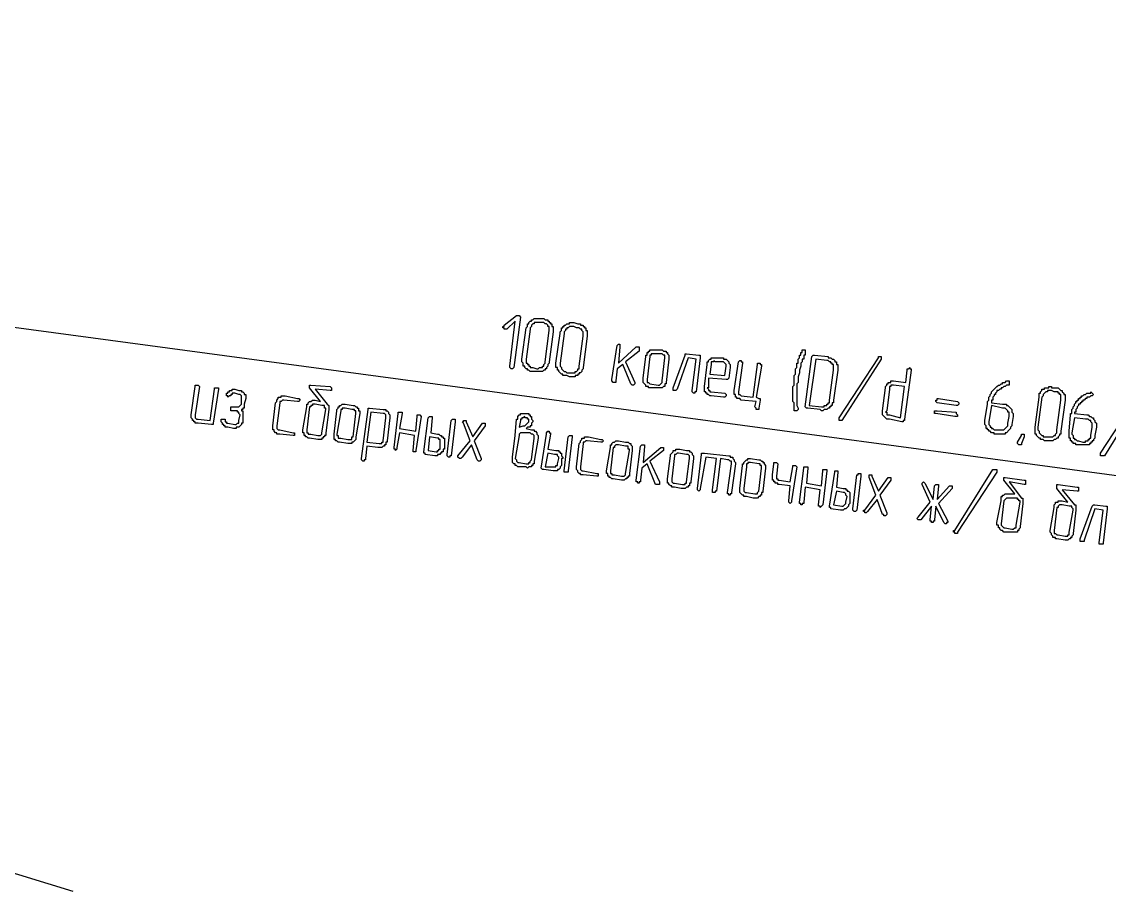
# Model space of a CAD drawing. Header units: millimetres. Extents: x 1 to 1188, y 1 to 840.
# Drawn here: x 581.3 to 632, y 439.5 to 480.1 of the extents above; entities that cross this region are included whole.
import ezdxf

# ---------------------------------------------------------------- set-up
doc = ezdxf.new("R2010")
doc.units = ezdxf.units.MM
doc.layers.add('GEOMETRY', color=7, linetype='Continuous')

msp = doc.modelspace()

# ---------------------------------------------------------------- linework, layer by layer
at = {"layer": 'GEOMETRY'}
for points in [[(517.532, 480.067), (517.405, 459.81), (583.635, 439.491)], [(549.535, 470.034), (691.078, 450.984)]]:
    msp.add_lwpolyline(points, dxfattribs=at)
for points in [[(604.209, 463.939), (604.146, 463.875), (604.082, 463.875), (604.019, 463.939), (604.019, 464.002), (604.273, 466.097), (603.892, 465.716), (603.765, 465.716), (603.765, 465.78), (603.702, 465.78), (603.702, 465.843), (603.765, 465.843), (603.765, 465.906), (604.336, 466.352), (604.464, 466.352), (604.527, 466.288)], [(605.86, 464.192), (605.86, 464.129), (605.797, 464.065), (605.797, 464.002), (605.733, 463.939), (605.733, 463.875), (605.67, 463.875), (605.67, 463.81), (605.606, 463.81), (605.543, 463.747), (604.971, 463.747), (604.908, 463.81), (604.844, 463.81), (604.844, 463.875), (604.781, 463.875), (604.718, 463.939), (604.718, 464.002), (604.654, 464.002), (604.654, 464.129), (604.591, 464.192), (604.591, 464.319), (604.781, 465.78), (604.844, 465.843), (604.844, 465.97), (604.908, 465.97), (604.908, 466.033), (604.971, 466.097), (605.035, 466.097), (605.035, 466.16), (605.098, 466.16), (605.163, 466.223), (605.606, 466.223), (605.67, 466.16), (605.797, 466.16), (605.797, 466.097), (605.86, 466.097), (605.86, 466.033), (605.923, 466.033), (605.923, 465.97), (605.988, 465.97), (605.988, 465.843), (606.052, 465.843), (606.052, 465.589)], [(605.67, 464.192), (605.86, 465.653), (605.86, 465.843), (605.797, 465.843), (605.797, 465.906), (605.733, 465.97), (605.67, 465.97), (605.606, 466.033), (605.163, 466.033), (605.163, 465.97), (605.098, 465.97), (605.035, 465.906), (605.035, 465.843), (604.971, 465.78), (604.971, 465.716), (604.781, 464.319), (604.781, 464.129), (604.844, 464.129), (604.844, 464.065), (604.908, 464.065), (604.908, 464.002), (604.971, 464.002), (604.971, 463.939), (605.098, 463.939), (605.289, 463.875), (605.353, 463.875), (605.416, 463.939), (605.543, 463.939), (605.543, 464.002), (605.606, 464.002), (605.606, 464.065), (605.67, 464.129)], [(607.448, 463.939), (607.448, 463.875), (607.384, 463.81), (607.384, 463.747), (607.321, 463.684), (607.257, 463.684), (607.257, 463.62), (607.194, 463.62), (607.194, 463.557), (607.067, 463.557), (607.067, 463.494), (606.814, 463.494), (606.685, 463.557), (606.495, 463.557), (606.495, 463.62), (606.432, 463.62), (606.305, 463.747), (606.305, 463.81), (606.242, 463.81), (606.242, 463.939), (606.178, 463.939), (606.178, 464.129), (606.369, 465.526), (606.369, 465.589), (606.432, 465.653), (606.432, 465.78), (606.495, 465.78), (606.495, 465.843), (606.559, 465.843), (606.559, 465.906), (606.622, 465.906), (606.685, 465.97), (606.814, 465.97), (606.814, 466.033), (607.004, 466.033), (607.194, 465.97), (607.321, 465.97), (607.321, 465.906), (607.448, 465.906), (607.448, 465.843), (607.511, 465.843), (607.511, 465.78), (607.576, 465.78), (607.576, 465.653), (607.639, 465.653), (607.639, 465.398)], [(607.257, 464.002), (607.448, 465.398), (607.448, 465.589), (607.384, 465.653), (607.384, 465.716), (607.321, 465.716), (607.257, 465.78), (607.131, 465.78), (607.004, 465.843), (606.814, 465.843), (606.75, 465.78), (606.685, 465.78), (606.685, 465.716), (606.622, 465.716), (606.622, 465.653), (606.559, 465.589), (606.559, 465.526), (606.369, 464.129), (606.369, 464.002), (606.432, 463.939), (606.432, 463.875), (606.495, 463.81), (606.559, 463.747), (606.622, 463.747), (606.685, 463.684), (607.067, 463.684), (607.067, 463.747), (607.131, 463.747), (607.194, 463.81), (607.194, 463.875), (607.257, 463.875)], [(609.417, 464.192), (609.86, 463.24), (609.86, 463.177), (609.797, 463.113), (609.734, 463.113), (609.67, 463.177), (609.29, 464.065), (609.035, 463.875), (608.972, 463.303), (608.972, 463.24), (608.845, 463.24), (608.781, 463.303), (608.781, 463.367), (609.035, 464.954), (609.098, 465.018), (609.163, 465.018), (609.163, 464.891), (609.098, 464.129), (609.925, 464.891), (610.052, 464.891), (610.052, 464.701)], [(611.321, 463.24), (611.321, 463.177), (611.258, 463.177), (611.258, 463.048), (611.194, 463.048), (611.131, 462.985), (610.496, 462.985), (610.496, 463.048), (610.369, 463.048), (610.369, 463.113), (610.242, 463.24), (610.242, 463.43), (610.369, 464.446), (610.369, 464.509), (610.432, 464.509), (610.432, 464.636), (610.496, 464.636), (610.496, 464.701), (610.559, 464.701), (610.559, 464.764), (611.131, 464.764), (611.194, 464.701), (611.321, 464.701), (611.321, 464.636), (611.385, 464.636), (611.385, 464.573), (611.448, 464.509), (611.448, 464.319)], [(617.481, 462.033), (617.481, 461.969), (617.418, 461.906), (617.291, 461.906), (617.291, 462.288), (617.227, 462.351), (617.227, 463.048), (617.291, 463.113), (617.291, 463.557), (617.354, 463.62), (617.354, 463.875), (617.418, 463.939), (617.418, 464.129), (617.481, 464.129), (617.481, 464.319), (617.544, 464.382), (617.544, 464.509), (617.608, 464.509), (617.608, 464.636), (617.671, 464.636), (617.671, 464.764), (617.798, 464.764), (617.798, 464.509), (617.735, 464.509), (617.735, 464.319), (617.671, 464.319), (617.671, 464.192), (617.608, 464.129), (617.608, 464.002), (617.544, 463.81), (617.544, 463.684), (617.481, 463.494), (617.481, 463.24), (617.418, 463.177), (617.418, 462.16)], [(611.131, 463.303), (611.258, 464.382), (611.258, 464.509), (611.194, 464.509), (611.131, 464.573), (610.623, 464.573), (610.623, 464.509), (610.559, 464.509), (610.559, 464.446), (610.432, 463.367), (610.432, 463.24), (610.496, 463.24), (610.559, 463.177), (610.941, 463.113), (611.004, 463.113), (611.131, 463.24)], [(612.719, 462.795), (612.655, 462.795), (612.655, 462.731), (612.592, 462.731), (612.528, 462.795), (612.528, 462.858), (612.719, 464.319), (612.338, 464.382), (611.83, 462.922), (611.766, 462.858), (611.639, 462.858), (611.639, 462.985), (612.21, 464.509), (612.21, 464.573), (612.273, 464.573), (612.845, 464.509), (612.909, 464.509), (612.909, 464.382)], [(613.29, 463.43), (613.29, 462.985), (613.227, 462.985), (613.29, 462.922), (613.29, 462.858), (613.354, 462.858), (613.354, 462.795), (613.417, 462.795), (614.052, 462.731), (614.116, 462.668), (614.116, 462.605), (614.052, 462.541), (613.989, 462.541), (613.417, 462.605), (613.354, 462.605), (613.29, 462.668), (613.227, 462.668), (613.227, 462.731), (613.164, 462.731), (613.164, 462.795), (613.1, 462.795), (613.1, 463.048), (613.227, 464.065), (613.227, 464.192), (613.29, 464.192), (613.29, 464.256), (613.354, 464.319), (613.417, 464.319), (613.417, 464.382), (613.989, 464.382), (613.989, 464.319), (614.116, 464.319), (614.243, 464.192), (614.243, 464.129), (614.306, 464.065), (614.306, 463.939), (614.243, 463.43), (614.179, 463.367), (614.116, 463.367)], [(613.354, 463.62), (614.052, 463.557), (614.116, 464.002), (614.116, 464.065), (613.989, 464.192), (613.607, 464.192), (613.544, 464.256), (613.544, 464.192), (613.417, 464.192), (613.417, 464.065)], [(615.385, 462.541), (615.577, 464.065), (615.577, 464.129), (615.703, 464.129), (615.703, 464.065), (615.767, 464.065), (615.767, 464.002), (615.513, 462.541), (615.64, 462.478), (615.703, 462.478), (615.703, 462.414), (615.64, 462.033), (615.64, 461.969), (615.513, 461.969), (615.513, 462.033), (615.448, 462.096), (615.513, 462.351), (614.814, 462.414), (614.751, 462.478), (614.623, 462.478), (614.623, 462.541), (614.56, 462.541), (614.56, 462.668), (614.496, 462.668), (614.496, 462.858), (614.688, 464.192), (614.751, 464.256), (614.814, 464.256), (614.814, 464.192), (614.878, 464.192), (614.878, 464.129), (614.688, 462.795), (614.688, 462.668), (614.751, 462.668), (614.814, 462.605)], [(619.132, 462.414), (619.132, 462.288), (619.069, 462.288), (619.069, 462.16), (619.005, 462.16), (619.005, 462.096), (618.942, 462.096), (618.942, 462.033), (618.878, 462.033), (618.815, 461.969), (618.688, 461.969), (618.623, 461.906), (618.56, 461.906), (618.497, 461.969), (617.926, 462.033), (617.863, 462.033), (617.798, 462.096), (618.116, 464.446), (618.18, 464.509), (618.243, 464.509), (618.878, 464.446), (618.878, 464.382), (619.005, 464.382), (619.069, 464.319), (619.132, 464.319), (619.195, 464.256), (619.195, 464.192), (619.259, 464.192), (619.259, 464.065), (619.322, 464.065), (619.322, 463.81)], [(618.942, 462.414), (619.132, 463.81), (619.132, 464.065), (619.069, 464.065), (619.069, 464.129), (619.005, 464.129), (619.005, 464.192), (618.942, 464.192), (618.878, 464.256), (618.815, 464.256), (618.306, 464.319), (617.989, 462.16), (618.56, 462.096), (618.688, 462.096), (618.688, 462.16), (618.815, 462.16), (618.815, 462.223), (618.878, 462.223), (618.878, 462.288), (618.942, 462.288)], [(621.355, 464.319), (619.514, 461.461), (619.385, 461.461), (619.385, 461.589), (621.228, 464.382), (621.228, 464.446), (621.355, 464.446)], [(622.497, 463.24), (622.56, 463.81), (622.56, 463.875), (622.625, 463.875), (622.689, 463.939), (622.689, 463.875), (622.752, 463.875), (622.752, 463.81), (622.434, 461.526), (622.434, 461.461), (622.37, 461.461), (622.37, 461.398), (622.307, 461.398), (621.735, 461.526), (621.608, 461.526), (621.418, 461.716), (621.418, 461.906), (621.545, 462.985), (621.545, 463.048), (621.608, 463.113), (621.608, 463.177), (621.672, 463.177), (621.672, 463.24), (621.798, 463.24), (621.798, 463.303), (621.927, 463.303)], [(626.307, 462.223), (626.307, 462.351), (626.371, 462.414), (626.371, 462.541), (626.434, 462.605), (626.434, 462.668), (626.498, 462.731), (626.498, 462.795), (626.561, 462.858), (626.626, 462.922), (626.752, 463.048), (626.816, 463.113), (626.879, 463.113), (626.943, 463.177), (627.006, 463.177), (627.006, 463.24), (627.133, 463.24), (627.196, 463.303), (627.323, 463.303), (627.323, 463.113), (627.196, 463.113), (627.133, 463.048), (627.069, 463.048), (627.006, 462.985), (626.943, 462.985), (626.943, 462.922), (626.879, 462.922), (626.816, 462.858), (626.752, 462.858), (626.752, 462.795), (626.689, 462.731), (626.689, 462.668), (626.626, 462.668), (626.626, 462.605), (626.561, 462.541), (626.561, 462.414), (626.498, 462.414), (626.498, 462.288), (627.006, 462.223), (627.196, 462.223), (627.196, 462.16), (627.26, 462.16), (627.323, 462.096), (627.388, 462.033), (627.451, 461.969), (627.451, 461.843), (627.514, 461.779), (627.514, 461.652), (627.451, 461.271), (627.451, 461.207), (627.388, 461.144), (627.388, 461.081), (627.323, 461.017), (627.196, 460.89), (627.133, 460.89), (627.133, 460.827), (626.626, 460.827), (626.626, 460.89), (626.498, 460.89), (626.434, 460.954), (626.371, 460.954), (626.371, 461.017), (626.307, 461.017), (626.307, 461.081), (626.244, 461.081), (626.244, 461.207), (626.181, 461.271), (626.181, 461.461)], [(590.177, 461.334), (590.177, 461.271), (590.113, 461.271), (589.478, 461.334), (589.351, 461.334), (589.351, 461.398), (589.288, 461.398), (589.288, 461.461), (589.223, 461.461), (589.223, 461.526), (589.16, 461.589), (589.16, 461.716), (589.351, 463.048), (589.351, 463.113), (589.478, 463.113), (589.541, 463.048), (589.351, 461.716), (589.351, 461.589), (589.414, 461.526), (589.478, 461.526), (590.048, 461.461), (590.24, 462.922), (590.24, 462.985), (590.43, 462.985), (590.43, 462.922)], [(591.509, 461.969), (591.509, 461.906), (591.573, 461.906), (591.573, 461.334), (591.509, 461.334), (591.509, 461.271), (591.382, 461.144), (591.256, 461.144), (591.256, 461.081), (591.129, 461.081), (590.875, 461.144), (590.747, 461.144), (590.747, 461.207), (590.684, 461.207), (590.684, 461.271), (590.62, 461.271), (590.62, 461.334), (590.557, 461.398), (590.557, 461.526), (590.747, 461.526), (590.747, 461.398), (590.81, 461.398), (590.81, 461.334), (590.875, 461.334), (591.192, 461.271), (591.256, 461.271), (591.319, 461.334), (591.382, 461.334), (591.382, 461.461), (591.446, 461.716), (591.382, 461.779), (591.382, 461.843), (591.319, 461.843), (591.319, 461.906), (591.002, 461.906), (591.002, 462.096), (591.382, 462.096), (591.509, 462.223), (591.509, 462.605), (591.446, 462.668), (591.382, 462.668), (591.192, 462.731), (591.065, 462.731), (591.065, 462.668), (591.002, 462.668), (591.002, 462.605), (590.939, 462.605), (590.875, 462.541), (590.875, 462.605), (590.81, 462.605), (590.81, 462.731), (590.875, 462.731), (590.875, 462.795), (590.939, 462.795), (590.939, 462.858), (591.065, 462.858), (591.065, 462.922), (591.192, 462.922), (591.382, 462.858), (591.509, 462.858), (591.509, 462.795), (591.573, 462.795), (591.636, 462.731), (591.636, 462.668), (591.701, 462.668), (591.701, 462.478), (591.636, 462.223), (591.636, 462.033), (591.573, 462.033), (591.573, 461.969)], [(595.51, 462.223), (595.573, 462.16), (595.573, 461.969), (595.446, 460.89), (595.446, 460.764), (595.383, 460.764), (595.383, 460.7), (595.319, 460.7), (595.319, 460.635), (595.256, 460.635), (595.256, 460.572), (595.066, 460.572), (594.684, 460.635), (594.621, 460.635), (594.557, 460.7), (594.494, 460.7), (594.494, 460.764), (594.431, 460.764), (594.431, 460.89), (594.367, 460.89), (594.367, 461.017), (594.557, 462.096), (594.557, 462.223), (594.621, 462.223), (594.621, 462.288), (594.684, 462.351), (594.748, 462.351), (594.811, 462.414), (594.939, 462.414), (595.193, 462.351), (594.684, 462.985), (594.684, 463.113), (594.748, 463.113), (595.638, 463.048), (595.701, 462.985), (595.701, 462.858), (595.638, 462.858), (594.939, 462.922)], [(622.434, 463.048), (621.927, 463.113), (621.798, 463.113), (621.798, 463.048), (621.735, 463.048), (621.735, 462.922), (621.608, 461.906), (621.545, 461.843), (621.608, 461.843), (621.608, 461.716), (621.735, 461.716), (622.244, 461.589)], [(629.736, 460.954), (629.736, 460.827), (629.673, 460.827), (629.673, 460.764), (629.609, 460.7), (629.609, 460.635), (629.546, 460.635), (629.482, 460.572), (629.419, 460.572), (629.356, 460.509), (628.975, 460.509), (628.91, 460.572), (628.784, 460.572), (628.784, 460.635), (628.72, 460.635), (628.657, 460.7), (628.594, 460.764), (628.594, 460.827), (628.53, 460.827), (628.53, 461.144), (628.72, 462.541), (628.72, 462.731), (628.784, 462.731), (628.784, 462.795), (628.847, 462.858), (628.847, 462.922), (628.975, 462.922), (628.975, 462.985), (629.165, 462.985), (629.165, 463.048), (629.292, 463.048), (629.292, 462.985), (629.609, 462.985), (629.736, 462.858), (629.801, 462.858), (629.801, 462.795), (629.864, 462.731), (629.864, 462.668), (629.927, 462.668), (629.927, 462.414)], [(629.546, 461.017), (629.736, 462.414), (629.736, 462.668), (629.673, 462.668), (629.673, 462.731), (629.609, 462.731), (629.609, 462.795), (629.419, 462.795), (629.292, 462.858), (629.102, 462.858), (629.102, 462.795), (629.039, 462.795), (628.975, 462.731), (628.91, 462.668), (628.91, 462.605), (628.847, 462.541), (628.657, 461.144), (628.657, 461.017), (628.72, 460.954), (628.72, 460.89), (628.847, 460.764), (628.91, 460.764), (628.91, 460.7), (629.356, 460.7), (629.419, 460.764), (629.482, 460.764), (629.482, 460.827), (629.546, 460.89)], [(630.181, 461.716), (630.181, 461.779), (630.244, 461.779), (630.244, 461.969), (630.308, 462.033), (630.308, 462.096), (630.371, 462.16), (630.371, 462.223), (630.435, 462.288), (630.435, 462.351), (630.498, 462.351), (630.498, 462.414), (630.563, 462.414), (630.563, 462.478), (630.626, 462.478), (630.626, 462.541), (630.689, 462.541), (630.689, 462.605), (630.753, 462.605), (630.816, 462.668), (630.88, 462.668), (630.943, 462.731), (631.133, 462.731), (631.133, 462.795), (631.26, 462.668), (631.197, 462.605), (631.133, 462.605), (631.07, 462.541), (630.943, 462.541), (630.943, 462.478), (630.88, 462.478), (630.816, 462.414), (630.753, 462.414), (630.753, 462.351), (630.689, 462.351), (630.689, 462.288), (630.626, 462.288), (630.626, 462.223), (630.563, 462.223), (630.563, 462.16), (630.498, 462.096), (630.498, 462.033), (630.435, 461.969), (630.435, 461.843), (630.371, 461.843), (630.371, 461.779), (630.943, 461.716), (631.006, 461.716), (631.07, 461.652), (631.133, 461.652), (631.197, 461.589), (631.26, 461.589), (631.26, 461.526), (631.323, 461.461), (631.323, 461.398), (631.388, 461.334), (631.388, 461.144), (631.323, 460.764), (631.323, 460.635), (631.26, 460.572), (631.26, 460.509), (631.197, 460.509), (631.197, 460.445), (631.133, 460.445), (631.133, 460.382), (631.07, 460.382), (631.07, 460.319), (630.435, 460.319), (630.435, 460.382), (630.308, 460.382), (630.308, 460.445), (630.244, 460.445), (630.244, 460.509), (630.181, 460.509), (630.181, 460.635), (630.118, 460.635), (630.118, 460.954)], [(633.546, 462.668), (631.769, 459.81), (631.578, 459.81), (631.578, 459.938), (633.419, 462.731), (633.419, 462.795), (633.546, 462.795), (633.546, 462.731), (633.61, 462.731), (633.61, 462.668)], [(593.922, 460.764), (593.288, 460.827), (593.16, 460.827), (593.16, 460.89), (593.097, 460.89), (593.033, 460.954), (593.033, 461.017), (592.97, 461.017), (592.97, 461.207), (593.097, 462.288), (593.16, 462.351), (593.16, 462.414), (593.223, 462.478), (593.223, 462.541), (593.352, 462.541), (593.352, 462.605), (593.542, 462.605), (594.114, 462.478), (594.177, 462.478), (594.24, 462.414), (594.177, 462.351), (594.114, 462.351), (593.478, 462.414), (593.415, 462.414), (593.352, 462.351), (593.288, 462.351), (593.288, 462.288), (593.16, 461.207), (593.16, 461.081), (593.223, 461.017), (593.288, 461.017), (593.922, 460.89), (593.985, 460.89), (593.985, 460.764)], [(595.256, 460.89), (595.446, 461.969), (595.446, 462.033), (595.383, 462.033), (595.383, 462.16), (595.256, 462.16), (594.939, 462.223), (594.811, 462.223), (594.811, 462.16), (594.748, 462.16), (594.748, 462.096), (594.684, 462.096), (594.557, 461.017), (594.557, 460.89), (594.621, 460.89), (594.621, 460.827), (594.748, 460.827), (595.066, 460.764), (595.193, 460.764), (595.256, 460.827)], [(596.844, 460.7), (596.844, 460.572), (596.717, 460.445), (596.653, 460.445), (596.653, 460.382), (596.463, 460.382), (596.081, 460.445), (596.018, 460.445), (595.955, 460.509), (595.891, 460.509), (595.891, 460.572), (595.828, 460.572), (595.828, 460.827), (595.955, 461.906), (595.955, 461.969), (596.018, 462.033), (596.018, 462.096), (596.081, 462.096), (596.081, 462.16), (596.145, 462.16), (596.208, 462.223), (596.335, 462.223), (596.717, 462.16), (596.78, 462.16), (596.844, 462.096), (596.907, 462.096), (596.907, 462.033), (596.97, 462.033), (596.97, 461.906), (597.034, 461.906), (597.034, 461.779)], [(624.847, 462.16), (623.958, 462.288), (623.894, 462.351), (623.894, 462.414), (623.958, 462.414), (623.958, 462.478), (624.021, 462.478), (624.91, 462.351), (624.973, 462.288), (624.973, 462.223), (624.91, 462.16)], [(596.717, 460.7), (596.844, 461.779), (596.844, 461.906), (596.78, 461.906), (596.78, 461.969), (596.653, 461.969), (596.335, 462.033), (596.208, 462.033), (596.208, 461.969), (596.145, 461.969), (596.145, 461.906), (595.955, 460.827), (595.955, 460.764), (596.018, 460.764), (596.018, 460.635), (596.145, 460.635), (596.463, 460.572), (596.653, 460.572), (596.653, 460.7)], [(597.352, 460.255), (597.289, 459.683), (597.289, 459.62), (597.225, 459.62), (597.225, 459.556), (597.16, 459.556), (597.097, 459.62), (597.097, 459.683), (597.415, 461.969), (597.415, 462.033), (597.479, 462.033), (598.114, 461.969), (598.241, 461.969), (598.241, 461.906), (598.304, 461.906), (598.368, 461.843), (598.368, 461.779), (598.431, 461.716), (598.431, 461.589), (598.304, 460.509), (598.304, 460.445), (598.241, 460.445), (598.241, 460.319), (598.177, 460.319), (598.177, 460.255), (598.114, 460.255), (598.051, 460.192), (597.859, 460.192)], [(597.352, 460.445), (597.923, 460.382), (598.051, 460.382), (598.051, 460.445), (598.114, 460.445), (598.114, 460.509), (598.241, 461.589), (598.241, 461.716), (598.177, 461.779), (598.114, 461.779), (597.542, 461.843)], [(599.638, 460.954), (599.702, 461.652), (599.702, 461.716), (599.828, 461.716), (599.892, 461.652), (599.638, 460.065), (599.638, 460.002), (599.51, 460.002), (599.51, 460.065), (599.573, 460.764), (598.876, 460.89), (598.748, 460.192), (598.748, 460.128), (598.685, 460.065), (598.685, 460.128), (598.621, 460.128), (598.621, 460.192), (598.813, 461.779), (598.813, 461.843), (599.003, 461.843), (599.003, 461.779), (598.876, 461.081)], [(604.781, 461.081), (605.035, 461.017), (605.163, 461.017), (605.163, 460.954), (605.226, 460.954), (605.289, 460.89), (605.289, 460.827), (605.353, 460.764), (605.353, 460.635), (605.163, 459.556), (605.163, 459.43), (605.098, 459.43), (605.098, 459.366), (605.035, 459.366), (605.035, 459.303), (604.908, 459.303), (604.844, 459.239), (604.781, 459.303), (604.401, 459.303), (604.336, 459.366), (604.273, 459.366), (604.273, 459.43), (604.209, 459.43), (604.146, 459.493), (604.146, 459.747), (604.273, 460.764), (604.336, 461.526), (604.401, 461.526), (604.401, 461.652), (604.464, 461.716), (604.527, 461.716), (604.527, 461.779), (604.908, 461.779), (604.908, 461.716), (604.971, 461.716), (604.971, 461.652), (605.035, 461.652), (605.035, 461.526), (605.098, 461.461), (605.098, 461.398), (605.035, 461.334), (605.035, 461.207), (604.971, 461.207), (604.971, 461.144), (604.844, 461.144)], [(624.783, 461.652), (623.894, 461.779), (623.831, 461.779), (623.831, 461.906), (623.958, 461.906), (624.847, 461.843), (624.847, 461.779), (624.91, 461.716), (624.91, 461.652)], [(626.498, 462.16), (626.371, 461.398), (626.371, 461.271), (626.434, 461.207), (626.434, 461.144), (626.498, 461.144), (626.498, 461.081), (626.561, 461.081), (626.626, 461.017), (627.069, 461.017), (627.26, 461.207), (627.26, 461.334), (627.323, 461.652), (627.323, 461.843), (627.26, 461.843), (627.26, 461.906), (627.133, 462.033), (627.006, 462.033)], [(600.335, 460.89), (600.654, 460.827), (600.717, 460.827), (600.781, 460.764), (600.844, 460.764), (600.844, 460.7), (600.907, 460.7), (600.907, 460.635), (600.971, 460.635), (600.971, 460.128), (600.907, 460.128), (600.907, 460.002), (600.844, 460.002), (600.844, 459.938), (600.781, 459.938), (600.781, 459.873), (600.654, 459.873), (600.654, 459.81), (600.527, 459.81), (600.082, 459.873), (600.082, 459.938), (600.019, 459.938), (600.019, 460.002), (600.209, 461.589), (600.272, 461.652), (600.4, 461.652), (600.4, 461.589)], [(601.289, 459.81), (601.226, 459.81), (601.226, 459.747), (601.161, 459.747), (601.098, 459.81), (601.098, 459.873), (601.289, 461.461), (601.352, 461.526), (601.479, 461.526), (601.479, 461.398)], [(602.368, 460.509), (602.685, 459.683), (602.685, 459.62), (602.622, 459.556), (602.558, 459.556), (602.495, 459.62), (602.241, 460.319), (601.796, 459.747), (601.733, 459.683), (601.669, 459.683), (601.606, 459.747), (601.606, 459.81), (602.178, 460.509), (601.86, 461.334), (601.796, 461.398), (601.86, 461.398), (601.86, 461.461), (601.988, 461.461), (601.988, 461.398), (602.305, 460.7), (602.748, 461.334), (602.877, 461.334), (602.877, 461.207)], [(604.464, 461.144), (604.654, 461.207), (604.718, 461.207), (604.908, 461.398), (604.908, 461.526), (604.844, 461.526), (604.844, 461.589), (604.718, 461.589), (604.718, 461.652), (604.654, 461.589), (604.591, 461.589), (604.591, 461.526), (604.527, 461.526), (604.527, 461.461)], [(630.371, 461.589), (630.244, 460.89), (630.244, 460.827), (630.308, 460.764), (630.308, 460.635), (630.371, 460.635), (630.371, 460.572), (630.435, 460.572), (630.498, 460.509), (630.563, 460.509), (630.753, 460.445), (630.88, 460.445), (630.88, 460.509), (631.006, 460.509), (631.006, 460.572), (631.07, 460.572), (631.07, 460.635), (631.133, 460.635), (631.133, 460.764), (631.197, 461.144), (631.197, 461.334), (631.133, 461.398), (631.133, 461.461), (631.07, 461.461), (631.006, 461.526), (630.88, 461.526)], [(600.272, 460.7), (600.209, 460.065), (600.59, 460.002), (600.654, 460.002), (600.654, 460.065), (600.717, 460.065), (600.717, 460.128), (600.781, 460.128), (600.781, 460.572), (600.717, 460.572), (600.717, 460.635), (600.654, 460.635)], [(605.035, 459.62), (605.163, 460.635), (605.163, 460.764), (605.098, 460.827), (605.035, 460.827), (604.971, 460.89), (604.527, 460.89), (604.464, 460.827), (604.464, 460.764), (604.273, 459.683), (604.336, 459.62), (604.336, 459.556), (604.401, 459.493), (604.464, 459.493), (604.781, 459.43), (604.908, 459.43), (604.908, 459.493), (604.971, 459.493), (604.971, 459.556)], [(605.797, 460.128), (606.178, 460.065), (606.305, 460.065), (606.305, 460.002), (606.369, 460.002), (606.369, 459.938), (606.432, 459.938), (606.432, 459.81), (606.495, 459.747), (606.495, 459.683), (606.432, 459.683), (606.432, 459.366), (606.369, 459.303), (606.369, 459.239), (606.305, 459.176), (606.242, 459.176), (606.242, 459.113), (606.052, 459.113), (605.606, 459.176), (605.543, 459.176), (605.48, 459.239), (605.733, 460.827), (605.733, 460.89), (605.797, 460.954), (605.86, 460.954), (605.86, 460.89), (605.923, 460.89), (605.923, 460.827)], [(606.75, 459.113), (606.75, 459.048), (606.559, 459.048), (606.559, 459.113), (606.75, 460.7), (606.814, 460.764), (606.94, 460.764), (606.94, 460.7)], [(608.083, 458.858), (607.448, 458.921), (607.321, 458.921), (607.321, 458.985), (607.257, 458.985), (607.194, 459.048), (607.194, 459.113), (607.131, 459.176), (607.131, 459.303), (607.257, 460.382), (607.321, 460.445), (607.321, 460.509), (607.384, 460.572), (607.384, 460.635), (607.511, 460.635), (607.511, 460.7), (607.702, 460.7), (608.273, 460.572), (608.338, 460.572), (608.401, 460.509), (608.338, 460.445), (608.273, 460.445), (607.639, 460.509), (607.576, 460.509), (607.511, 460.445), (607.448, 460.445), (607.448, 460.382), (607.321, 459.303), (607.321, 459.176), (607.384, 459.113), (607.448, 459.113), (608.083, 458.985), (608.146, 458.985), (608.146, 458.858)], [(627.895, 460.382), (627.895, 460.319), (627.768, 460.319), (627.705, 460.382), (627.705, 460.445), (627.895, 460.764), (627.895, 460.827), (628.022, 460.827), (628.022, 460.7)], [(609.607, 458.985), (609.607, 458.858), (609.544, 458.858), (609.544, 458.794), (609.48, 458.794), (609.48, 458.731), (609.417, 458.731), (609.353, 458.668), (609.227, 458.668), (608.845, 458.731), (608.781, 458.731), (608.718, 458.794), (608.655, 458.794), (608.655, 458.858), (608.591, 458.858), (608.591, 458.985), (608.528, 458.985), (608.528, 459.113), (608.718, 460.192), (608.718, 460.319), (608.781, 460.319), (608.781, 460.382), (608.845, 460.445), (608.908, 460.445), (608.972, 460.509), (609.098, 460.509), (609.417, 460.445), (609.544, 460.445), (609.607, 460.382), (609.67, 460.382), (609.67, 460.319), (609.734, 460.255), (609.734, 460.065)], [(609.417, 458.985), (609.607, 460.065), (609.607, 460.128), (609.544, 460.128), (609.544, 460.255), (609.417, 460.255), (609.098, 460.319), (608.972, 460.319), (608.908, 460.255), (608.908, 460.192), (608.845, 460.192), (608.718, 459.113), (608.718, 458.985), (608.781, 458.985), (608.781, 458.921), (608.908, 458.921), (609.227, 458.858), (609.353, 458.858), (609.417, 458.921)], [(610.559, 459.556), (611.004, 458.604), (611.004, 458.477), (610.814, 458.477), (610.432, 459.43), (610.179, 459.239), (610.115, 458.668), (610.115, 458.604), (610.052, 458.604), (610.052, 458.541), (609.989, 458.541), (609.989, 458.604), (609.925, 458.604), (609.925, 458.668), (610.115, 460.255), (610.179, 460.319), (610.306, 460.319), (610.306, 460.255), (610.242, 459.493), (611.068, 460.192), (611.194, 460.192), (611.194, 460.065)], [(605.797, 459.938), (605.67, 459.303), (606.178, 459.303), (606.178, 459.366), (606.242, 459.366), (606.242, 459.43), (606.305, 459.683), (606.305, 459.747), (606.242, 459.81), (606.242, 459.873), (606.115, 459.873)], [(612.465, 458.604), (612.465, 458.541), (612.402, 458.541), (612.402, 458.414), (612.338, 458.414), (612.338, 458.351), (612.273, 458.351), (612.21, 458.286), (612.02, 458.286), (611.703, 458.351), (611.576, 458.351), (611.576, 458.414), (611.513, 458.414), (611.448, 458.477), (611.448, 458.541), (611.385, 458.541), (611.385, 458.731), (611.513, 459.81), (611.513, 459.873), (611.576, 459.938), (611.639, 460.002), (611.639, 460.065), (611.766, 460.065), (611.766, 460.128), (611.956, 460.128), (612.273, 460.065), (612.402, 460.065), (612.402, 460.002), (612.465, 460.002), (612.528, 459.938), (612.528, 459.873), (612.592, 459.81), (612.592, 459.683)], [(612.273, 458.604), (612.402, 459.683), (612.402, 459.81), (612.338, 459.873), (612.273, 459.873), (611.893, 459.938), (611.83, 459.938), (611.766, 459.873), (611.703, 459.873), (611.703, 459.81), (611.576, 458.731), (611.576, 458.604), (611.639, 458.541), (611.703, 458.541), (612.083, 458.477), (612.21, 458.477), (612.21, 458.541), (612.273, 458.541)], [(613.671, 459.683), (613.164, 459.747), (612.909, 458.286), (612.909, 458.223), (612.845, 458.159), (612.782, 458.223), (612.782, 458.286), (612.972, 459.873), (612.972, 459.938), (613.1, 459.938), (614.243, 459.81), (614.306, 459.81), (614.306, 459.747), (614.433, 459.747), (614.433, 459.683), (614.496, 459.62), (614.496, 459.556), (614.56, 459.493), (614.56, 459.43), (614.369, 458.096), (614.369, 458.032), (614.306, 458.032), (614.306, 457.969), (614.243, 457.969), (614.243, 458.032), (614.179, 458.032), (614.179, 458.096), (614.369, 459.43), (614.369, 459.556), (614.306, 459.556), (614.243, 459.62), (614.179, 459.62), (613.861, 459.683), (613.671, 458.159), (613.607, 458.159), (613.607, 458.096), (613.481, 458.096), (613.481, 458.223)], [(615.83, 458.159), (615.83, 458.096), (615.767, 458.096), (615.767, 457.969), (615.703, 457.969), (615.703, 457.906), (615.64, 457.906), (615.577, 457.842), (615.385, 457.842), (615.068, 457.906), (614.941, 457.906), (614.941, 457.969), (614.878, 457.969), (614.751, 458.096), (614.751, 458.286), (614.878, 459.366), (614.878, 459.43), (614.941, 459.43), (614.941, 459.493), (615.068, 459.62), (615.131, 459.62), (615.131, 459.683), (615.258, 459.683), (615.64, 459.62), (615.703, 459.62), (615.767, 459.556), (615.83, 459.556), (615.83, 459.493), (615.894, 459.493), (615.894, 459.43), (615.957, 459.366), (615.957, 459.239)], [(615.64, 458.159), (615.767, 459.239), (615.767, 459.366), (615.703, 459.366), (615.703, 459.43), (615.64, 459.43), (615.258, 459.493), (615.131, 459.493), (615.131, 459.43), (615.068, 459.43), (615.068, 459.303), (614.941, 458.286), (614.941, 458.159), (615.005, 458.096), (615.068, 458.096), (615.448, 458.032), (615.577, 458.032), (615.577, 458.096)], [(617.101, 458.604), (617.227, 459.303), (617.227, 459.366), (617.354, 459.366), (617.418, 459.303), (617.164, 457.715), (617.164, 457.652), (617.101, 457.589), (617.036, 457.652), (617.036, 457.715), (617.101, 458.414), (616.592, 458.477), (616.529, 458.477), (616.529, 458.541), (616.402, 458.541), (616.402, 458.604), (616.339, 458.604), (616.339, 458.668), (616.275, 458.668), (616.275, 458.921), (616.339, 459.43), (616.339, 459.493), (616.465, 459.493), (616.529, 459.43), (616.465, 458.858), (616.465, 458.731), (616.529, 458.731), (616.529, 458.668), (616.592, 458.668)], [(618.56, 458.414), (618.623, 459.113), (618.623, 459.176), (618.815, 459.176), (618.815, 459.113), (618.623, 457.525), (618.56, 457.46), (618.497, 457.397), (618.497, 457.46), (618.433, 457.46), (618.433, 457.525), (618.497, 458.223), (617.798, 458.351), (617.735, 457.652), (617.735, 457.589), (617.671, 457.589), (617.671, 457.525), (617.608, 457.525), (617.608, 457.589), (617.544, 457.589), (617.544, 457.652), (617.735, 459.239), (617.735, 459.303), (617.926, 459.303), (617.926, 459.239), (617.863, 458.541)], [(626.752, 459.048), (624.91, 456.255), (624.91, 456.191), (624.783, 456.191), (624.783, 456.255), (624.72, 456.255), (624.72, 456.318), (624.783, 456.318), (626.561, 459.176), (626.752, 459.176)], [(619.259, 458.351), (619.577, 458.286), (619.704, 458.286), (619.704, 458.223), (619.767, 458.223), (619.767, 458.159), (619.831, 458.159), (619.894, 458.096), (619.894, 457.589), (619.831, 457.525), (619.831, 457.46), (619.704, 457.334), (619.64, 457.334), (619.577, 457.27), (619.45, 457.27), (619.005, 457.334), (619.005, 457.397), (618.942, 457.397), (618.942, 457.46), (619.195, 459.048), (619.195, 459.113), (619.322, 459.113), (619.322, 459.048)], [(620.211, 457.27), (620.148, 457.207), (620.084, 457.207), (620.021, 457.27), (620.021, 457.334), (620.211, 458.921), (620.276, 458.921), (620.276, 458.985), (620.402, 458.985), (620.402, 458.858)], [(621.291, 457.969), (621.608, 457.144), (621.608, 457.08), (621.545, 457.017), (621.481, 457.017), (621.481, 457.08), (621.418, 457.08), (621.164, 457.779), (620.719, 457.207), (620.656, 457.144), (620.593, 457.144), (620.593, 457.207), (620.529, 457.207), (620.529, 457.27), (620.593, 457.27), (621.101, 457.969), (620.783, 458.794), (620.783, 458.921), (620.91, 458.921), (620.91, 458.858), (621.228, 458.159), (621.672, 458.794), (621.798, 458.794), (621.798, 458.668)], [(627.895, 457.842), (627.958, 457.842), (627.958, 457.589), (627.831, 456.508), (627.831, 456.445), (627.768, 456.381), (627.768, 456.318), (627.705, 456.318), (627.705, 456.255), (627.069, 456.255), (627.006, 456.318), (626.943, 456.318), (626.879, 456.381), (626.879, 456.445), (626.816, 456.445), (626.816, 456.572), (626.752, 456.572), (626.752, 456.698), (626.943, 457.715), (626.943, 457.906), (627.006, 457.906), (627.006, 457.969), (627.069, 457.969), (627.133, 458.032), (627.578, 458.032), (627.069, 458.668), (627.069, 458.794), (627.133, 458.794), (628.022, 458.668), (628.085, 458.668), (628.085, 458.477), (628.022, 458.477), (627.323, 458.604)], [(619.259, 458.159), (619.132, 457.525), (619.514, 457.46), (619.577, 457.46), (619.64, 457.525), (619.704, 457.589), (619.704, 457.652), (619.767, 457.906), (619.704, 457.969), (619.704, 458.032), (619.64, 458.096), (619.577, 458.096)], [(623.958, 457.779), (624.53, 458.414), (624.656, 458.414), (624.656, 458.286), (624.021, 457.589), (624.466, 456.763), (624.466, 456.698), (624.403, 456.698), (624.403, 456.635), (624.339, 456.635), (624.276, 456.698), (623.894, 457.46), (623.831, 456.827), (623.831, 456.763), (623.768, 456.763), (623.768, 456.698), (623.704, 456.698), (623.704, 456.763), (623.641, 456.763), (623.641, 456.827), (623.704, 457.46), (623.196, 456.827), (623.069, 456.827), (623.006, 456.89), (623.069, 456.953), (623.641, 457.652), (623.259, 458.477), (623.259, 458.541), (623.323, 458.604), (623.386, 458.541), (623.768, 457.779), (623.831, 458.414), (623.894, 458.477), (624.021, 458.477), (624.021, 458.414)], [(630.371, 457.525), (630.435, 457.525), (630.435, 457.27), (630.308, 456.191), (630.308, 456.128), (630.244, 456.064), (630.244, 456.001), (630.181, 456.001), (630.181, 455.938), (630.118, 455.938), (630.054, 455.873), (629.927, 455.873), (629.546, 455.938), (629.482, 455.938), (629.482, 456.001), (629.356, 456.001), (629.356, 456.064), (629.292, 456.128), (629.292, 456.191), (629.229, 456.255), (629.229, 456.318), (629.419, 457.397), (629.419, 457.525), (629.482, 457.589), (629.482, 457.652), (629.609, 457.652), (629.609, 457.715), (629.801, 457.715), (630.054, 457.652), (629.546, 458.286), (629.546, 458.477), (629.609, 458.477), (630.498, 458.351), (630.563, 458.351), (630.563, 458.159), (630.498, 458.159), (629.801, 458.223)], [(627.641, 456.572), (627.831, 457.652), (627.831, 457.715), (627.768, 457.715), (627.768, 457.779), (627.705, 457.779), (627.705, 457.842), (627.196, 457.842), (627.069, 457.715), (626.943, 456.635), (626.943, 456.572), (627.069, 456.445), (627.133, 456.445), (627.451, 456.381), (627.514, 456.381), (627.578, 456.445), (627.641, 456.445)], [(630.118, 456.255), (630.308, 457.27), (630.308, 457.334), (630.244, 457.397), (630.244, 457.46), (630.118, 457.46), (629.801, 457.525), (629.673, 457.525), (629.609, 457.46), (629.609, 457.397), (629.546, 457.397), (629.419, 456.318), (629.419, 456.191), (629.482, 456.191), (629.546, 456.128), (629.609, 456.128), (629.927, 456.064), (630.054, 456.064), (630.054, 456.128), (630.118, 456.128)], [(631.705, 455.746), (631.705, 455.683), (631.515, 455.683), (631.515, 455.746), (631.705, 457.27), (631.323, 457.334), (630.816, 455.873), (630.816, 455.81), (630.626, 455.81), (630.626, 455.938), (631.197, 457.46), (631.26, 457.525), (631.323, 457.525), (631.832, 457.46), (631.895, 457.46), (631.895, 457.334)]]:
    msp.add_lwpolyline(points, close=True, dxfattribs=at)

doc.saveas('drawing.dxf')
